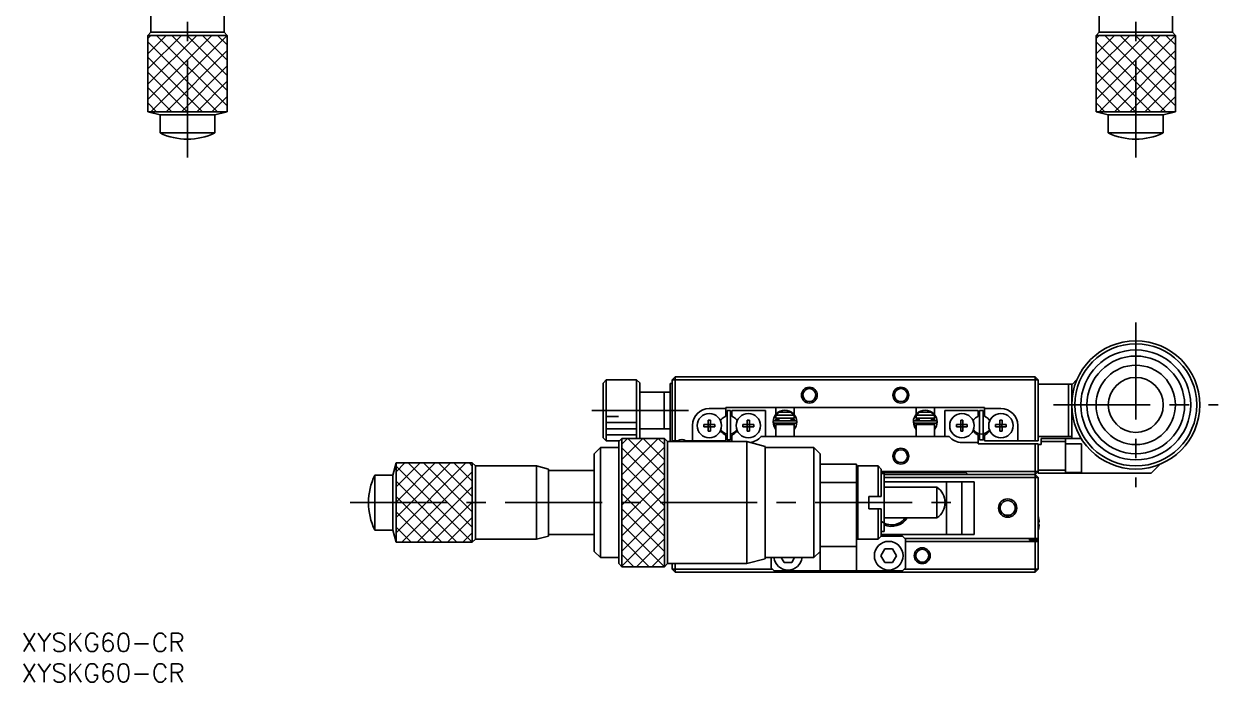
# Model space of a CAD drawing. Extents: x -2 to 409, y -8 to 273.
# Drawn here: x 0.4 to 196.1, y -8 to 99.8 of the extents above; entities that cross this region are included whole.
import ezdxf

# ---------------------------------------------------------------- set-up
doc = ezdxf.new("R2010")
doc.units = 0
doc.header["$LTSCALE"] = 0.5
doc.linetypes.add('CENTER', pattern=[50.8, 31.75, -6.35, 6.35, -6.35])
for name, color, linetype in [('MSM_CENTER', 1, 'CENTER'), ('MSM_CONTINUOUS', 7, 'CONTINUOUS'), ('MSM_NARROW', 5, 'CONTINUOUS'), ('MSM_PART_NUMBER', 7, 'CONTINUOUS')]:
    doc.layers.add(name, color=color, linetype=linetype)
doc.styles.get("Standard").update_dxf_attribs({"font": 'txt.shx', "height": 3, "bigfont": 'bigfont.shx'})

# ---------------------------------------------------------------- blocks, each defined once
blk = doc.blocks.new('*U2')
at = {"layer": 'MSM_PART_NUMBER'}
blk.add_text('XYSKG60-CR', height=3, dxfattribs=at).set_placement((0, -3))
blk = doc.blocks.new('*U3')
at = {"layer": 'MSM_PART_NUMBER'}
blk.add_text('XYSKG60-CR', height=3, dxfattribs=at).set_placement((0, -8))

msp = doc.modelspace()

# ---------------------------------------------------------------- linework, layer by layer
at = {"layer": 'MSM_CENTER'}
for p, q in [((182.63, 77.93), (182.63, 178.43)), ((27.2, 77.93), (27.2, 131.18)), ((182.63, 50.9), (182.63, 23.9)), ((169.13, 37.4), (196.13, 37.4)), ((109.33, 36.5), (92.33, 36.5)), ((53.88, 21.4), (154.38, 21.4))]:
    msp.add_line(p, q, dxfattribs=at)
at = {"layer": 'MSM_CONTINUOUS'}
for p, q in [((21.2, 98.42), (21.2, 108.42)), ((33.2, 108.42), (33.2, 98.42)), ((176.63, 98.42), (176.63, 108.42)), ((188.63, 108.42), (188.63, 98.42)), ((20.7, 97.92), (21.2, 98.42)), ((20.7, 97.92), (33.7, 97.92)), ((20.7, 85.42), (20.7, 97.92)), ((21.2, 98.42), (33.2, 98.42)), ((33.2, 98.42), (33.7, 97.92)), ((33.7, 97.92), (33.7, 85.42)), ((176.13, 97.92), (176.63, 98.42)), ((176.13, 97.92), (189.13, 97.92)), ((176.13, 85.42), (176.13, 97.92)), ((176.63, 98.42), (188.63, 98.42)), ((188.63, 98.42), (189.13, 97.92)), ((189.13, 97.92), (189.13, 85.42)), ((20.7, 85.42), (33.7, 85.42)), ((22.7, 84.92), (20.7, 85.42)), ((22.7, 84.92), (31.7, 84.92)), ((22.7, 81.94), (22.7, 84.92)), ((33.7, 85.42), (31.7, 84.92)), ((31.7, 84.92), (31.7, 81.94)), ((176.13, 85.42), (189.13, 85.42)), ((178.13, 84.92), (176.13, 85.42)), ((178.13, 84.92), (187.13, 84.92)), ((178.13, 81.94), (178.13, 84.92)), ((189.13, 85.42), (187.13, 84.92)), ((187.13, 84.92), (187.13, 81.94)), ((22.7, 81.94), (31.7, 81.94)), ((178.13, 81.94), (187.13, 81.94)), ((95.83, 41.48), (95.33, 40.98)), ((96.33, 41.48), (95.83, 41.48)), ((95.83, 31.52), (95.83, 41.48)), ((96.33, 41.5), (96.33, 41.48)), ((96.33, 41.5), (100.82, 41.5)), ((100.82, 41.5), (100.82, 31.9)), ((100.82, 41.5), (101.33, 41)), ((106.63, 41.5), (107.13, 42)), ((106.63, 41.5), (106.63, 31.4)), ((166.63, 41.5), (106.63, 41.5)), ((107.13, 31.5), (107.13, 42)), ((166.13, 42), (107.13, 42)), ((166.13, 42), (166.13, 31.5)), ((166.63, 41.5), (166.13, 42)), ((166.63, 31.5), (166.63, 41.5)), ((172.13, 40.7), (172.98, 41.56)), ((95.33, 40.98), (95.33, 32.02)), ((101.33, 32), (101.33, 41)), ((101.33, 39.5), (106.33, 39.5)), ((105.32, 39.5), (105.32, 33.5)), ((106.63, 40.9), (106.33, 40.9)), ((106.33, 31.4), (106.33, 40.9)), ((166.63, 40.8), (172.23, 40.8)), ((171.62, 32.2), (171.62, 40.8)), ((172.13, 31.9), (172.13, 40.7)), ((112.73, 36.8), (115.43, 36.8)), ((115.43, 35.55), (115.16, 35.4)), ((157.82, 37), (115.43, 37)), ((115.43, 35.55), (115.43, 37)), ((115.63, 36.5), (116.23, 36.5)), ((115.63, 31.7), (115.63, 36.5)), ((116.23, 36.5), (116.23, 31.7)), ((116.23, 32.45), (116.23, 35.75)), ((121.93, 36.5), (116.43, 36.5)), ((116.43, 35.55), (116.43, 36.5)), ((116.43, 35.55), (116.69, 35.4)), ((121.93, 32.2), (121.93, 36.5)), ((123.62, 35.84), (123.62, 37)), ((123.62, 35.7), (126.63, 35.7)), ((123.62, 35.2), (123.62, 35.7)), ((124.2, 36.2), (123.68, 35.7)), ((126.05, 36.2), (124.2, 36.2)), ((126.57, 35.7), (126.04, 36.2)), ((126.63, 37), (126.63, 35.84)), ((126.63, 35.84), (126.63, 35.84)), ((126.63, 35.7), (126.63, 35.2)), ((146.62, 35.84), (146.62, 37)), ((146.62, 35.7), (149.63, 35.7)), ((146.62, 35.2), (146.62, 35.7)), ((147.2, 36.2), (146.68, 35.7)), ((149.05, 36.2), (147.2, 36.2)), ((149.57, 35.7), (149.04, 36.2)), ((149.63, 37), (149.63, 35.84)), ((149.63, 35.84), (149.63, 35.84)), ((149.63, 35.7), (149.63, 35.2)), ((156.82, 36.5), (151.32, 36.5)), ((151.32, 32.2), (151.32, 36.5)), ((156.82, 35.55), (156.56, 35.4)), ((156.82, 35.55), (156.82, 36.5)), ((157.03, 36.5), (157.63, 36.5)), ((157.03, 31.7), (157.03, 36.5)), ((157.63, 36.5), (157.63, 31.7)), ((157.63, 32.45), (157.63, 35.75)), ((157.82, 37), (157.82, 35.55)), ((157.82, 36.8), (160.53, 36.8)), ((157.82, 35.55), (158.09, 35.4)), ((106.33, 33.5), (101.33, 33.5)), ((109.97, 31.5), (109.97, 34.05)), ((111.84, 34.18), (111.84, 33.82)), ((112.55, 34.18), (111.84, 34.18)), ((111.84, 33.82), (112.55, 33.82)), ((112.91, 34.89), (112.55, 34.89)), ((112.55, 34.89), (112.55, 34.18)), ((112.56, 34.17), (112.55, 34.18)), ((112.56, 33.83), (112.55, 33.82)), ((112.55, 33.11), (112.55, 33.82)), ((112.89, 34.17), (112.56, 34.17)), ((112.56, 34.17), (112.56, 33.83)), ((112.56, 33.83), (112.89, 33.83)), ((112.89, 34.17), (112.91, 34.18)), ((112.89, 33.83), (112.89, 34.17)), ((112.89, 33.83), (112.91, 33.82)), ((112.91, 34.18), (112.91, 34.89)), ((113.61, 34.18), (112.91, 34.18)), ((112.91, 33.82), (113.61, 33.82)), ((112.91, 33.11), (112.91, 33.82)), ((113.61, 33.82), (113.61, 34.18)), ((118.24, 34.18), (118.24, 33.82)), ((118.95, 34.18), (118.24, 34.18)), ((118.24, 33.82), (118.95, 33.82)), ((119.31, 34.89), (118.95, 34.89)), ((118.95, 34.89), (118.95, 34.18)), ((118.96, 34.17), (118.95, 34.18)), ((118.96, 33.83), (118.95, 33.82)), ((118.95, 33.82), (118.95, 33.11)), ((119.29, 34.17), (118.96, 34.17)), ((118.96, 34.17), (118.96, 33.83)), ((118.96, 33.83), (119.29, 33.83)), ((119.29, 34.17), (119.31, 34.18)), ((119.29, 33.83), (119.29, 34.17)), ((119.29, 33.83), (119.31, 33.82)), ((119.31, 34.18), (119.31, 34.89)), ((120.01, 34.18), (119.31, 34.18)), ((119.31, 33.82), (120.01, 33.82)), ((119.31, 33.11), (119.31, 33.82)), ((120.01, 33.82), (120.01, 34.18)), ((123.32, 33.89), (123.18, 34.57)), ((123.34, 33.84), (123.35, 34.41)), ((123.34, 33.83), (123.55, 33.89)), ((123.62, 33.36), (123.34, 33.84)), ((123.38, 34.8), (126.88, 34.8)), ((126.88, 34.4), (123.38, 34.4)), ((123.55, 33.89), (123.62, 33.92)), ((123.56, 33.83), (123.62, 33.74)), ((123.69, 35.2), (123.58, 34.8)), ((123.62, 33.68), (123.62, 33.69)), ((126.63, 35.2), (123.62, 35.2)), ((123.62, 35), (123.62, 35.01)), ((123.62, 35.01), (123.62, 35.01)), ((124.13, 35), (123.62, 35)), ((123.62, 34.2), (126.63, 34.2)), ((123.62, 32.2), (123.62, 34.2)), ((123.98, 34.4), (123.69, 34.2)), ((124.13, 34.8), (124.13, 35.2)), ((124.13, 34.2), (124.13, 34.4)), ((126.13, 35.2), (126.13, 34.8)), ((126.63, 35), (126.13, 35)), ((126.13, 34.4), (126.13, 34.2)), ((126.56, 34.2), (126.27, 34.4)), ((126.67, 34.8), (126.56, 35.2)), ((126.63, 35.01), (126.63, 35.01)), ((126.63, 35.01), (126.63, 35.01)), ((126.63, 35.01), (126.63, 35)), ((126.63, 34.2), (126.67, 34.4)), ((126.63, 34.2), (126.63, 32.2)), ((126.63, 34.19), (126.63, 34.2)), ((126.91, 33.84), (126.9, 33.82)), ((126.93, 33.88), (126.91, 33.84)), ((126.91, 33.84), (126.91, 33.84)), ((126.91, 33.84), (126.91, 33.84)), ((126.91, 33.84), (126.91, 33.84)), ((126.93, 33.89), (126.93, 33.89)), ((126.93, 33.89), (126.93, 33.88)), ((146.32, 33.89), (146.18, 34.57)), ((146.34, 33.84), (146.35, 34.41)), ((146.34, 33.83), (146.55, 33.89)), ((146.34, 33.83), (146.34, 33.84)), ((146.62, 33.36), (146.34, 33.83)), ((146.38, 34.8), (149.88, 34.8)), ((149.88, 34.4), (146.38, 34.4)), ((146.55, 33.89), (146.62, 33.92)), ((146.56, 33.83), (146.62, 33.74)), ((146.69, 35.2), (146.58, 34.8)), ((146.62, 33.68), (146.62, 33.69)), ((149.63, 35.2), (146.62, 35.2)), ((146.62, 35), (146.62, 35.01)), ((146.62, 35.01), (146.62, 35.01)), ((147.13, 35), (146.62, 35)), ((146.62, 34.2), (149.63, 34.2)), ((146.62, 32.2), (146.62, 34.2)), ((146.98, 34.4), (146.69, 34.2)), ((147.13, 34.8), (147.13, 35.2)), ((147.13, 34.2), (147.13, 34.4)), ((149.13, 35.2), (149.13, 34.8)), ((149.63, 35), (149.13, 35)), ((149.13, 34.4), (149.13, 34.2)), ((149.56, 34.2), (149.27, 34.4)), ((149.67, 34.8), (149.56, 35.2)), ((149.63, 35.01), (149.63, 35.01)), ((149.63, 35.01), (149.63, 35.01)), ((149.63, 35.01), (149.63, 35)), ((149.63, 34.2), (149.67, 34.4)), ((149.63, 34.2), (149.63, 32.2)), ((149.63, 34.19), (149.63, 34.2)), ((149.91, 33.84), (149.9, 33.82)), ((149.93, 33.88), (149.91, 33.84)), ((149.91, 33.84), (149.91, 33.84)), ((149.91, 33.84), (149.91, 33.84)), ((149.91, 33.84), (149.91, 33.84)), ((149.93, 33.89), (149.93, 33.89)), ((149.93, 33.89), (149.93, 33.88)), ((153.24, 34.18), (153.24, 33.82)), ((153.95, 34.18), (153.24, 34.18)), ((153.24, 33.82), (153.95, 33.82)), ((154.31, 34.89), (153.95, 34.89)), ((153.95, 34.89), (153.95, 34.18)), ((153.96, 34.17), (153.95, 34.18)), ((153.96, 33.83), (153.95, 33.82)), ((153.95, 33.11), (153.95, 33.82)), ((154.29, 34.17), (153.96, 34.17)), ((153.96, 34.17), (153.96, 33.83)), ((153.96, 33.83), (154.29, 33.83)), ((154.29, 34.17), (154.31, 34.18)), ((154.29, 33.83), (154.29, 34.17)), ((154.29, 33.83), (154.31, 33.82)), ((154.31, 34.18), (154.31, 34.89)), ((155.01, 34.18), (154.31, 34.18)), ((154.31, 33.82), (155.01, 33.82)), ((154.31, 33.11), (154.31, 33.82)), ((155.01, 33.82), (155.01, 34.18)), ((159.64, 34.18), (159.64, 33.82)), ((160.35, 34.18), (159.64, 34.18)), ((159.64, 33.82), (160.35, 33.82)), ((160.71, 34.89), (160.35, 34.89)), ((160.35, 34.89), (160.35, 34.18)), ((160.36, 34.17), (160.35, 34.18)), ((160.36, 33.83), (160.35, 33.82)), ((160.35, 33.11), (160.35, 33.82)), ((160.69, 34.17), (160.36, 34.17)), ((160.36, 34.17), (160.36, 33.83)), ((160.36, 33.83), (160.69, 33.83)), ((160.69, 34.17), (160.71, 34.18)), ((160.69, 33.83), (160.69, 34.17)), ((160.69, 33.83), (160.71, 33.82)), ((160.71, 34.18), (160.71, 34.89)), ((161.41, 34.18), (160.71, 34.18)), ((160.71, 33.82), (161.41, 33.82)), ((160.71, 33.11), (160.71, 33.82)), ((161.41, 33.82), (161.41, 34.18)), ((163.28, 34.05), (163.28, 31.5)), ((95.33, 32.02), (95.83, 31.52)), ((95.83, 31.52), (96.33, 31.52)), ((96.33, 31.52), (96.33, 31.5)), ((97.98, 31.5), (96.33, 31.5)), ((97.88, 31.4), (98.38, 31.9)), ((97.88, 31.4), (97.88, 11.4)), ((98.38, 31.9), (98.38, 10.9)), ((98.38, 31.9), (105.38, 31.9)), ((101.33, 32), (101.22, 31.9)), ((105.38, 31.9), (105.38, 10.9)), ((105.38, 31.9), (105.88, 31.4)), ((105.88, 31.4), (105.88, 11.4)), ((105.88, 31.4), (118.88, 31.4)), ((106.63, 31.5), (107.56, 31.5)), ((115.43, 31.5), (108.89, 31.5)), ((112.55, 33.11), (112.91, 33.11)), ((115.43, 32.45), (115.16, 32.6)), ((115.43, 31.5), (115.43, 32.45)), ((115.63, 31.7), (116.23, 31.7)), ((116.69, 32.6), (116.43, 32.45)), ((116.43, 31.4), (116.43, 32.45)), ((118.88, 31.4), (118.88, 11.4)), ((118.88, 31.4), (121.88, 30.6)), ((118.95, 33.11), (119.31, 33.11)), ((121.2, 32.2), (152.05, 32.2)), ((153.95, 33.11), (154.31, 33.11)), ((156.56, 32.6), (156.82, 32.45)), ((156.82, 32.45), (156.82, 31)), ((157.03, 31.7), (157.63, 31.7)), ((158.09, 32.6), (157.82, 32.45)), ((157.82, 32.45), (157.82, 31.5)), ((166.63, 31.5), (157.82, 31.5)), ((160.35, 33.11), (160.71, 33.11)), ((166.63, 32.2), (172.13, 32.2)), ((167.13, 30.9), (167.13, 31.9)), ((173.68, 31.9), (167.13, 31.9)), ((167.13, 31.4), (171.13, 31.4)), ((171.13, 26.2), (171.13, 31.9)), ((93.88, 29.4), (94.88, 30.4)), ((93.88, 29.4), (93.88, 13.4)), ((94.88, 30.4), (94.88, 12.4)), ((94.88, 30.4), (97.88, 30.4)), ((121.88, 30.6), (121.88, 12.2)), ((121.88, 30.4), (129.88, 30.4)), ((129.88, 30.4), (129.88, 12.4)), ((129.88, 30.4), (130.88, 29.4)), ((130.88, 29.4), (130.88, 10.2)), ((154.13, 31.25), (156.82, 31.25)), ((156.82, 31), (166.63, 31)), ((166.13, 31), (166.13, 15.5)), ((166.63, 31), (166.63, 26.2)), ((166.63, 30.9), (167.13, 30.9)), ((171.13, 31.05), (173.73, 31.05)), ((173.73, 31.05), (173.73, 26.35)), ((60.88, 25.9), (61.38, 27.9)), ((61.38, 27.9), (61.38, 14.9)), ((61.38, 27.9), (73.88, 27.9)), ((73.88, 27.9), (73.88, 14.9)), ((73.88, 27.9), (74.38, 27.4)), ((136.88, 27.7), (130.88, 27.7)), ((136.88, 10.2), (136.88, 27.7)), ((185.13, 26.2), (186.61, 27.69)), ((57.89, 25.9), (57.89, 16.9)), ((57.89, 25.9), (60.88, 25.9)), ((60.88, 25.9), (60.88, 16.9)), ((74.38, 27.4), (74.38, 15.4)), ((74.38, 27.4), (84.38, 27.4)), ((84.38, 27.4), (84.38, 15.4)), ((84.38, 27.4), (86.38, 26.9)), ((86.38, 26.9), (86.38, 15.9)), ((86.38, 26.65), (93.88, 26.65)), ((136.88, 27.2), (137.07, 27.4)), ((137.07, 15.4), (137.07, 27.4)), ((137.07, 27.4), (140.38, 27.4)), ((140.38, 27.4), (140.38, 22.4)), ((140.38, 27.4), (140.88, 26.9)), ((140.88, 22.4), (140.88, 26.9)), ((166.63, 26.5), (140.88, 26.5)), ((154.78, 26.35), (140.88, 26.35)), ((140.88, 26.15), (141.38, 26.15)), ((141.38, 26.15), (141.38, 16.65)), ((166.13, 26), (141.38, 26)), ((141.38, 25.5), (166.63, 25.5)), ((155.13, 26), (154.78, 26.35)), ((166.13, 26), (166.63, 26.5)), ((166.13, 26), (166.63, 25.5)), ((171.13, 26.7), (166.63, 26.7)), ((166.63, 26.2), (185.13, 26.2)), ((166.63, 10.5), (166.63, 25.5)), ((173.73, 26.35), (171.13, 26.35)), ((130.88, 24.7), (136.88, 24.7)), ((156.13, 24.8), (141.38, 24.8)), ((141.38, 23.9), (150.03, 23.9)), ((150.03, 23.9), (150.03, 18.9)), ((151.63, 16.2), (151.63, 24.8)), ((154.13, 24.8), (154.13, 16.2)), ((156.13, 16.2), (156.13, 24.8)), ((138.88, 22.4), (140.88, 22.4)), ((138.88, 20.4), (138.88, 22.4)), ((140.88, 20.4), (138.88, 20.4)), ((140.38, 20.4), (140.38, 15.4)), ((140.88, 15.9), (140.88, 20.4)), ((150.03, 18.9), (141.38, 18.9)), ((162.11, 19.35), (161.14, 19.35)), ((166.7, 18.89), (166.69, 18.89)), ((166.69, 18.18), (166.69, 17.82)), ((166.81, 18.18), (166.69, 18.18)), ((166.69, 17.82), (166.81, 17.82)), ((60.88, 16.9), (57.89, 16.9)), ((61.38, 14.9), (60.88, 16.9)), ((86.38, 15.9), (84.38, 15.4)), ((93.88, 16.15), (86.38, 16.15)), ((140.88, 15.9), (140.38, 15.4)), ((141.38, 16.65), (140.88, 16.65)), ((140.88, 16.2), (156.13, 16.2)), ((144.38, 15.9), (140.88, 15.9)), ((144.38, 15.9), (144.88, 15.4)), ((166.69, 17.11), (166.7, 17.11)), ((73.88, 14.9), (61.38, 14.9)), ((74.38, 15.4), (73.88, 14.9)), ((84.38, 15.4), (74.38, 15.4)), ((136.88, 14.2), (130.88, 14.2)), ((137.07, 15.4), (136.88, 15.6)), ((140.38, 15.4), (137.07, 15.4)), ((141.49, 13.8), (140.85, 12.7)), ((142.76, 13.8), (141.49, 13.8)), ((142.76, 13.8), (143.4, 12.7)), ((166.63, 15.5), (144.78, 15.5)), ((144.88, 10.7), (144.88, 15.4)), ((144.88, 15), (166.63, 15)), ((165.23, 15.25), (165.23, 15.5)), ((165.23, 15.25), (166.63, 15.25)), ((166.13, 10), (166.13, 15)), ((94.88, 12.4), (93.88, 13.4)), ((97.88, 12.4), (94.88, 12.4)), ((121.88, 12.2), (118.88, 11.4)), ((129.88, 12.4), (121.88, 12.4)), ((122.88, 12.4), (122.88, 10.7)), ((124.53, 12.4), (124.99, 11.6)), ((126.26, 11.6), (126.72, 12.4)), ((130.88, 13.4), (129.88, 12.4)), ((140.85, 12.7), (141.49, 11.6)), ((142.76, 11.6), (143.4, 12.7)), ((98.38, 10.9), (97.88, 11.4)), ((105.38, 10.9), (98.38, 10.9)), ((105.88, 11.4), (105.38, 10.9)), ((118.88, 11.4), (105.88, 11.4)), ((106.63, 11.4), (106.63, 10.5)), ((106.63, 10.5), (123.08, 10.5)), ((107.13, 10), (106.63, 10.5)), ((107.13, 10), (107.13, 11.4)), ((107.13, 10), (166.13, 10)), ((123.38, 10.2), (122.88, 10.7)), ((123.38, 10.2), (144.38, 10.2)), ((124.99, 11.6), (126.26, 11.6)), ((141.49, 11.6), (142.76, 11.6)), ((144.88, 10.7), (144.38, 10.2)), ((166.63, 10.5), (144.68, 10.5)), ((166.13, 10), (166.63, 10.5))]:
    msp.add_line(p, q, dxfattribs=at)
for centre, radius in [((182.63, 37.4), 10.5), ((182.63, 37.4), 10), ((182.63, 37.4), 9), ((182.63, 37.4), 8), ((182.63, 37.4), 6.5), ((182.63, 37.4), 4.5), ((129.13, 39), 1.06), ((144.13, 39), 1.06), ((112.73, 34), 2), ((119.13, 34), 2), ((154.13, 34), 2), ((160.53, 34), 2), ((144.13, 29), 1.06), ((161.63, 20.5), 1.23), ((142.13, 12.7), 2.35), ((147.63, 12.7), 1.06)]:
    msp.add_circle(centre, radius, dxfattribs=at)
for centre, radius, start, end in [((27.2, 91.42), 10.5, 244.6231, 295.3769), ((182.63, 91.42), 10.5, 244.6231, 295.3769), ((112.73, 34.05), 2.75, 90, 180), ((116.04, 33.89), 1.75, 120, 148.1185), ((115.81, 33.89), 1.75, 31.8815, 60), ((125.12, 34.6), 1.94, 0.7781, 179.2985), ((148.12, 34.6), 1.94, 0.7781, 179.2985), ((157.44, 33.89), 1.75, 120, 148.1185), ((157.21, 33.89), 1.75, 31.8815, 60), ((160.53, 34.05), 2.75, 0, 90), ((115.93, 34.2), 1.59, 213.754, 259.107), ((115.93, 34.2), 1.59, 280.8932, 326.2459), ((123.38, 34.6), 0.195, 90, 270), ((125.12, 34.6), 1.95, 320.5792, 359.1881), ((126.88, 34.6), 0.195, 270, 90), ((146.38, 34.6), 0.195, 90, 270), ((148.12, 34.6), 1.95, 320.5792, 359.1881), ((149.88, 34.6), 0.195, 270, 90), ((157.33, 34.2), 1.59, 213.754, 326.2459), ((108.23, 30.75), 1, 48.5904, 131.4096), ((116.04, 34.11), 1.75, 211.8815, 240), ((115.81, 34.11), 1.75, 300, 328.1185), ((119.13, 34), 2.75, 275.5222, 319.1148), ((154.13, 34), 2.75, 220.8852, 270), ((157.44, 34.11), 1.75, 211.8815, 240), ((157.21, 34.11), 1.75, 300, 328.1185), ((67.38, 21.4), 10.5, 154.6231, 205.377), ((148.38, 21.4), 3, 303.5573, 56.4427), ((142.63, 20.5), 2.75, 230.4788, 324.4215), ((142.63, 20.5), 3, 245.3757, 327.769), ((163.62, 18), 3.2, 16.1225, 20.3641), ((163.62, 18), 3.19, 3.2297, 16.1067), ((163.62, 18), 3.19, 343.8933, 356.7703), ((163.62, 18), 3.2, 339.6359, 343.8775), ((125.63, 12.7), 2.35, 187.3344, 352.6656)]:
    msp.add_arc(centre, radius, start, end, dxfattribs=at)
at = {"layer": 'MSM_NARROW'}
for p, q in [((21.21, 97.92), (20.7, 97.42)), ((23.71, 97.92), (20.7, 94.92)), ((26.21, 97.92), (20.7, 92.42)), ((28.71, 97.92), (20.7, 89.92)), ((31.21, 97.92), (20.7, 87.42)), ((33.7, 97.92), (21.21, 85.42)), ((22.14, 97.92), (33.7, 86.37)), ((24.64, 97.92), (33.7, 88.87)), ((27.14, 97.92), (33.7, 91.37)), ((29.64, 97.92), (33.7, 93.87)), ((32.14, 97.92), (33.7, 96.37)), ((176.63, 97.92), (176.13, 97.42)), ((179.13, 97.92), (176.13, 94.92)), ((181.63, 97.92), (176.13, 92.42)), ((184.13, 97.92), (176.13, 89.92)), ((186.63, 97.92), (176.13, 87.42)), ((189.13, 97.92), (176.63, 85.42)), ((177.57, 97.92), (189.13, 86.37)), ((180.07, 97.92), (189.13, 88.87)), ((182.57, 97.92), (189.13, 91.37)), ((185.07, 97.92), (189.13, 93.87)), ((187.57, 97.92), (189.13, 96.37)), ((20.7, 96.87), (32.14, 85.42)), ((176.13, 96.87), (187.57, 85.42)), ((20.7, 94.37), (29.64, 85.42)), ((33.7, 95.42), (23.71, 85.42)), ((176.13, 94.37), (185.07, 85.42)), ((189.13, 95.42), (179.13, 85.42)), ((33.7, 92.92), (26.21, 85.42)), ((189.13, 92.92), (181.63, 85.42)), ((20.7, 91.87), (27.14, 85.42)), ((33.7, 90.42), (28.71, 85.42)), ((176.13, 91.87), (182.57, 85.42)), ((189.13, 90.42), (184.13, 85.42)), ((20.7, 89.37), (24.64, 85.42)), ((176.13, 89.37), (180.07, 85.42)), ((20.7, 86.87), (22.14, 85.42)), ((33.7, 87.92), (31.21, 85.42)), ((176.13, 86.87), (177.57, 85.42)), ((189.13, 87.92), (186.63, 85.42)), ((97.83, 35.5), (95.83, 35.5)), ((100.82, 34.5), (95.83, 34.5)), ((100.82, 33.5), (95.83, 33.5)), ((100.82, 32.5), (95.83, 32.5)), ((104.32, 31.9), (98.38, 25.96)), ((101.82, 31.9), (98.38, 28.46)), ((99.32, 31.9), (98.38, 30.96)), ((105.38, 25.89), (99.37, 31.9)), ((105.38, 28.39), (101.87, 31.9)), ((105.38, 30.89), (104.37, 31.9)), ((105.38, 30.46), (98.38, 23.46)), ((105.38, 23.39), (98.38, 30.39)), ((72.82, 27.9), (61.38, 16.46)), ((70.32, 27.9), (61.38, 18.96)), ((67.82, 27.9), (61.38, 21.46)), ((65.32, 27.9), (61.38, 23.96)), ((62.82, 27.9), (61.38, 26.46)), ((73.88, 17.39), (63.37, 27.9)), ((73.88, 19.89), (65.87, 27.9)), ((73.88, 22.39), (68.37, 27.9)), ((73.88, 24.89), (70.87, 27.9)), ((73.88, 27.39), (73.37, 27.9)), ((105.38, 27.96), (98.38, 20.96)), ((105.38, 20.89), (98.38, 27.89)), ((73.87, 14.9), (61.38, 27.39)), ((73.88, 26.46), (62.32, 14.9)), ((105.38, 25.46), (98.38, 18.46)), ((71.37, 14.9), (61.38, 24.89)), ((73.88, 23.96), (64.82, 14.9)), ((105.38, 18.39), (98.38, 25.39)), ((68.87, 14.9), (61.38, 22.39)), ((105.38, 22.96), (98.38, 15.96)), ((105.38, 15.89), (98.38, 22.89)), ((66.37, 14.9), (61.38, 19.89)), ((73.88, 21.46), (67.32, 14.9)), ((105.38, 20.46), (98.38, 13.46)), ((105.38, 13.39), (98.38, 20.39)), ((73.88, 18.96), (69.82, 14.9)), ((105.38, 17.96), (98.38, 10.96)), ((105.37, 10.9), (98.38, 17.89)), ((63.87, 14.9), (61.38, 17.39)), ((73.88, 16.46), (72.32, 14.9)), ((102.87, 10.9), (98.38, 15.39)), ((105.38, 15.46), (100.82, 10.9)), ((100.37, 10.9), (98.38, 12.89)), ((105.38, 12.96), (103.32, 10.9))]:
    msp.add_line(p, q, dxfattribs=at)
for centre, radius in [((129.13, 39), 1.3), ((144.13, 39), 1.3), ((144.13, 29), 1.3), ((161.63, 20.5), 1.5), ((147.63, 12.7), 1.3)]:
    msp.add_circle(centre, radius, dxfattribs=at)

# ---------------------------------------------------------------- block references
at = {"layer": 'MSM_CONTINUOUS'}
for name in ['*U2', '*U3']:
    msp.add_blockref(name, (0, 0), dxfattribs=at)

doc.saveas('drawing.dxf')
